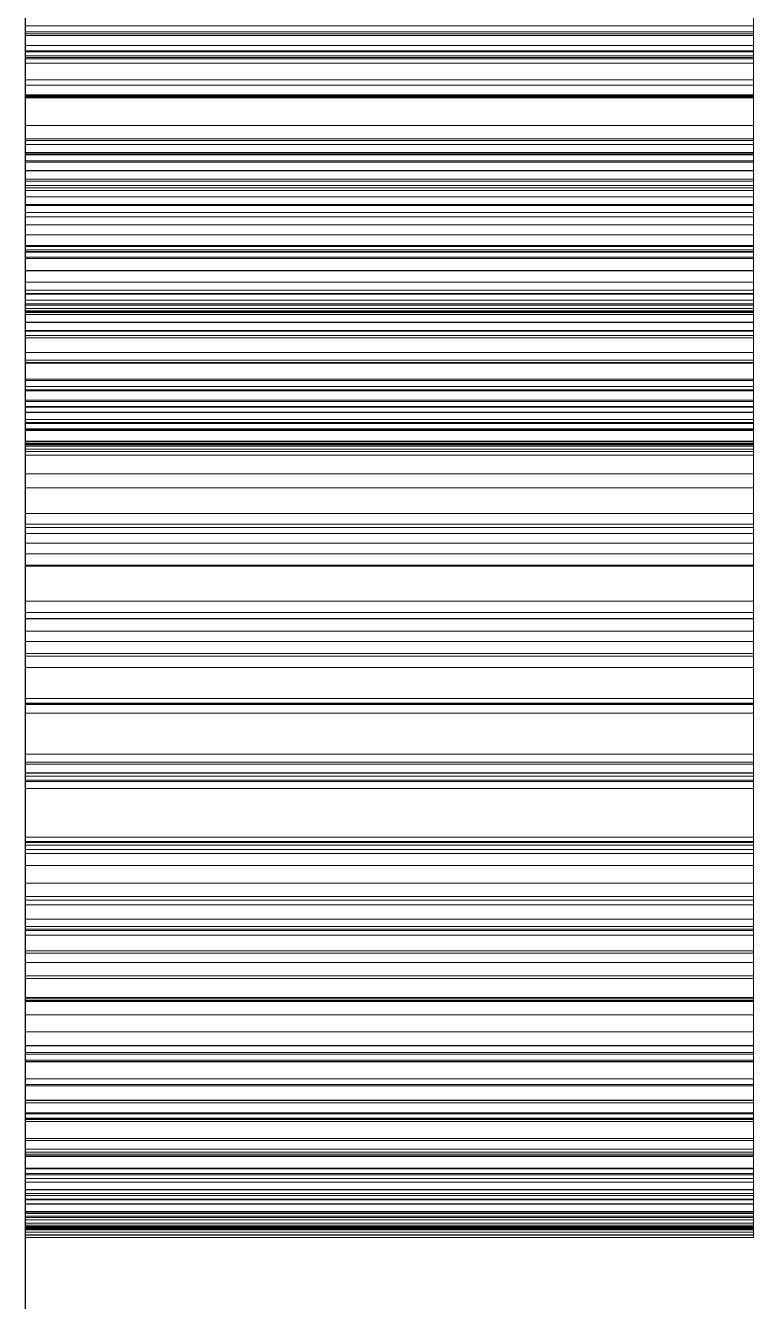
# Paper-space layout '01_三视图' of a CAD drawing. Header units: millimetres. Extents: x 8 to 451, y 8 to 289.
# Drawn here: x 18 to 18.6, y 183.647 to 184.7 of the extents above; entities that cross this region are included whole.
import ezdxf

# ---------------------------------------------------------------- set-up
doc = ezdxf.new("R2010")
doc.units = ezdxf.units.MM
doc.linetypes.add('WP_HIDDEN', pattern=[2.3, 1.5, -0.8])
doc.layers.add('HIDDEN', color=7, linetype='WP_HIDDEN', lineweight=13)
doc.layers.add('VISIBLE', color=7, linetype='CONTINUOUS', lineweight=25)

psp = doc.layouts.new('01_三视图')

# ---------------------------------------------------------------- linework, layer by layer
at = {"layer": 'HIDDEN'}
for points in [[(18, 190.1912), (18, 183.8131)], [(18.6, 190.1912), (18.6, 183.8131)], [(18, 188.6728), (18, 183.8131)], [(18.6, 183.8131), (18.6, 188.6728)], [(18, 186.4061), (18, 183.8131)], [(18.6, 183.8131), (18.6, 186.4061)], [(18, 184.6994), (18, 184.8263)], [(18, 184.8214), (18, 184.6735)], [(18.6, 184.8263), (18.6, 184.6994)], [(18.6, 184.6735), (18.6, 184.8214)], [(18, 184.6782), (18, 184.7844)], [(18, 184.7784), (18, 184.6722)], [(18.6, 184.7844), (18.6, 184.6782)], [(18.6, 184.6722), (18.6, 184.7784)], [(18, 184.6947), (18, 184.7746)], [(18, 184.6747), (18, 184.7746)], [(18, 184.7685), (18, 184.655)], [(18.6, 184.7746), (18.6, 184.6947)], [(18.6, 184.7746), (18.6, 184.6747)], [(18.6, 184.655), (18.6, 184.7685)], [(18, 184.6788), (18, 184.7583)], [(18.6, 184.7583), (18.6, 184.6788)], [(18, 184.7522), (18, 184.6687)], [(18, 184.6929), (18, 184.748)], [(18, 184.7463), (18, 184.6915)], [(18.6, 184.6687), (18.6, 184.7522)], [(18.6, 184.748), (18.6, 184.6929)], [(18.6, 184.6915), (18.6, 184.7463)], [(18, 184.6414), (18, 184.7311)], [(18, 184.7309), (18, 184.6506)], [(18, 184.6834), (18, 184.7276)], [(18.6, 184.7311), (18.6, 184.6414)], [(18.6, 184.6506), (18.6, 184.7309)], [(18.6, 184.7276), (18.6, 184.6834)], [(18, 184.7236), (18, 184.6402)], [(18, 184.7212), (18, 184.6419)], [(18, 184.5931), (18, 184.7159)], [(18.6, 184.6402), (18.6, 184.7236)], [(18.6, 184.6419), (18.6, 184.7212)], [(18.6, 184.7159), (18.6, 184.5931)], [(18, 184.6998), (18, 184.6506)], [(18, 184.5803), (18, 184.6994)], [(18, 184.6994), (18.6, 184.6994)], [(18, 184.6172), (18, 184.6947)], [(18, 184.6947), (18.6, 184.6947)], [(18.6, 184.6506), (18.6, 184.6998)], [(18.6, 184.6994), (18.6, 184.5803)], [(18.6, 184.6947), (18.6, 184.6172)], [(18, 184.6929), (18.6, 184.6929)], [(18, 184.6419), (18, 184.6929)], [(18, 184.6915), (18, 184.6407)], [(18, 184.6915), (18.6, 184.6915)], [(18, 184.6425), (18, 184.6834)], [(18, 184.6834), (18.6, 184.6834)], [(18.6, 184.6929), (18.6, 184.6419)], [(18.6, 184.6407), (18.6, 184.6915)], [(18.6, 184.6834), (18.6, 184.6425)], [(18, 184.6017), (18, 184.6788)], [(18, 184.6788), (18.6, 184.6788)], [(18, 184.5715), (18, 184.6782)], [(18, 184.6782), (18.6, 184.6782)], [(18, 184.5881), (18, 184.6747)], [(18, 184.6747), (18.6, 184.6747)], [(18, 184.6735), (18, 184.5353)], [(18, 184.6735), (18.6, 184.6735)], [(18.6, 184.6788), (18.6, 184.6017)], [(18.6, 184.6782), (18.6, 184.5715)], [(18.6, 184.6747), (18.6, 184.5881)], [(18.6, 184.5353), (18.6, 184.6735)], [(18, 184.6722), (18, 184.5658)], [(18, 184.6722), (18.6, 184.6722)], [(18, 184.6687), (18, 184.5871)], [(18, 184.6687), (18.6, 184.6687)], [(18.6, 184.5658), (18.6, 184.6722)], [(18.6, 184.5871), (18.6, 184.6687)], [(18, 184.655), (18, 184.5455)], [(18, 184.655), (18.6, 184.655)], [(18.6, 184.5455), (18.6, 184.655)], [(18, 184.6506), (18, 184.5798)], [(18, 184.6506), (18, 184.6063)], [(18, 184.6506), (18.6, 184.6506)], [(18, 184.6049), (18, 184.6425)], [(18, 184.6425), (18.6, 184.6425)], [(18, 184.6419), (18, 184.5731)], [(18, 184.6419), (18.6, 184.6419)], [(18, 184.595), (18, 184.6419)], [(18, 184.5636), (18, 184.6414)], [(18, 184.6414), (18.6, 184.6414)], [(18, 184.6407), (18, 184.594)], [(18, 184.6407), (18.6, 184.6407)], [(18.6, 184.5798), (18.6, 184.6506)], [(18.6, 184.6063), (18.6, 184.6506)], [(18.6, 184.6425), (18.6, 184.6049)], [(18.6, 184.5731), (18.6, 184.6419)], [(18.6, 184.6419), (18.6, 184.595)], [(18.6, 184.6414), (18.6, 184.5636)], [(18.6, 184.594), (18.6, 184.6407)], [(18, 184.6402), (18, 184.5585)], [(18, 184.6402), (18.6, 184.6402)], [(18.6, 184.5585), (18.6, 184.6402)], [(18, 184.5419), (18, 184.6172)], [(18, 184.6172), (18.6, 184.6172)], [(18.6, 184.6172), (18.6, 184.5419)], [(18, 184.6063), (18, 184.5678)], [(18, 184.6063), (18.6, 184.6063)], [(18, 184.5713), (18, 184.6049)], [(18, 184.6049), (18.6, 184.6049)], [(18, 184.5272), (18, 184.6017)], [(18, 184.6017), (18.6, 184.6017)], [(18.6, 184.5678), (18.6, 184.6063)], [(18.6, 184.6049), (18.6, 184.5713)], [(18.6, 184.6017), (18.6, 184.5272)], [(18, 184.595), (18.6, 184.595)], [(18, 184.5522), (18, 184.595)], [(18, 184.594), (18, 184.5513)], [(18, 184.594), (18.6, 184.594)], [(18, 184.4784), (18, 184.5931)], [(18, 184.5931), (18.6, 184.5931)], [(18, 184.5148), (18, 184.5881)], [(18, 184.5881), (18.6, 184.5881)], [(18.6, 184.595), (18.6, 184.5522)], [(18.6, 184.5513), (18.6, 184.594)], [(18.6, 184.5931), (18.6, 184.4784)], [(18.6, 184.5881), (18.6, 184.5148)], [(18, 184.5871), (18, 184.5076)], [(18, 184.5871), (18.6, 184.5871)], [(18, 184.4691), (18, 184.5803)], [(18, 184.5803), (18.6, 184.5803)], [(18, 184.5798), (18, 184.5183)], [(18, 184.5798), (18.6, 184.5798)], [(18.6, 184.5076), (18.6, 184.5871)], [(18.6, 184.5803), (18.6, 184.4691)], [(18.6, 184.5183), (18.6, 184.5798)], [(18, 184.5731), (18, 184.5134)], [(18, 184.5731), (18.6, 184.5731)], [(18, 184.4644), (18, 184.5715)], [(18, 184.5715), (18.6, 184.5715)], [(18, 184.5421), (18, 184.5713)], [(18, 184.5713), (18.6, 184.5713)], [(18, 184.5678), (18, 184.5353)], [(18, 184.5678), (18.6, 184.5678)], [(18.6, 184.5134), (18.6, 184.5731)], [(18.6, 184.5715), (18.6, 184.4644)], [(18.6, 184.5713), (18.6, 184.5421)], [(18.6, 184.5353), (18.6, 184.5678)], [(18, 184.5658), (18, 183.8131)], [(18, 184.5658), (18.6, 184.5658)], [(18, 184.4978), (18, 184.5636)], [(18, 184.5636), (18.6, 184.5636)], [(18, 184.5585), (18, 184.4788)], [(18, 184.5585), (18.6, 184.5585)], [(18.6, 183.8131), (18.6, 184.5658)], [(18.6, 184.5636), (18.6, 184.4978)], [(18.6, 184.4788), (18.6, 184.5585)], [(18, 184.5522), (18.6, 184.5522)], [(18, 184.5134), (18, 184.5522)], [(18, 184.5513), (18, 184.5128)], [(18, 184.5513), (18.6, 184.5513)], [(18.6, 184.5522), (18.6, 184.5134)], [(18.6, 184.5128), (18.6, 184.5513)], [(18, 184.5455), (18, 184.4423)], [(18, 184.5455), (18.6, 184.5455)], [(18, 184.5175), (18, 184.5421)], [(18, 184.5421), (18.6, 184.5421)], [(18, 184.469), (18, 184.5419)], [(18, 184.5419), (18.6, 184.5419)], [(18.6, 184.4423), (18.6, 184.5455)], [(18.6, 184.5421), (18.6, 184.5175)], [(18.6, 184.5419), (18.6, 184.469)], [(18, 184.5353), (18, 184.407)], [(18, 184.5353), (18, 184.5087)], [(18, 184.5353), (18.6, 184.5353)], [(18, 184.5353), (18.6, 184.5353)], [(18, 184.4551), (18, 184.5272)], [(18, 184.5272), (18.6, 184.5272)], [(18.6, 184.407), (18.6, 184.5353)], [(18.6, 184.5087), (18.6, 184.5353)], [(18.6, 184.5272), (18.6, 184.4551)], [(18, 184.5183), (18, 184.4664)], [(18, 184.5183), (18.6, 184.5183)], [(18, 184.4973), (18, 184.5175)], [(18, 184.5175), (18.6, 184.5175)], [(18, 184.4548), (18, 184.5148)], [(18, 184.5148), (18.6, 184.5148)], [(18.6, 184.4664), (18.6, 184.5183)], [(18.6, 184.5175), (18.6, 184.4973)], [(18.6, 184.5148), (18.6, 184.4548)], [(18, 184.5134), (18, 184.463)], [(18, 184.5134), (18.6, 184.5134)], [(18, 184.4788), (18, 184.5134)], [(18, 184.5128), (18, 184.4782)], [(18, 184.5128), (18.6, 184.5128)], [(18, 184.5087), (18, 184.488)], [(18, 184.5087), (18.6, 184.5087)], [(18, 184.5076), (18, 184.43)], [(18, 184.5076), (18.6, 184.5076)], [(18.6, 184.463), (18.6, 184.5134)], [(18.6, 184.5134), (18.6, 184.4788)], [(18.6, 184.4782), (18.6, 184.5128)], [(18.6, 184.488), (18.6, 184.5087)], [(18.6, 184.43), (18.6, 184.5076)], [(18, 184.444), (18, 184.4978)], [(18, 184.4978), (18.6, 184.4978)], [(18, 184.4816), (18, 184.4973)], [(18, 184.4973), (18.6, 184.4973)], [(18.6, 184.4978), (18.6, 184.444)], [(18.6, 184.4973), (18.6, 184.4816)], [(18, 184.488), (18, 184.4732)], [(18, 184.488), (18.6, 184.488)], [(18.6, 184.4732), (18.6, 184.488)], [(18, 184.4703), (18, 184.4816)], [(18, 184.4816), (18.6, 184.4816)], [(18, 184.4788), (18, 184.385)], [(18, 184.4788), (18.6, 184.4788)], [(18, 184.4482), (18, 184.4788)], [(18, 184.3715), (18, 184.4784)], [(18, 184.4784), (18.6, 184.4784)], [(18, 184.4782), (18, 184.4478)], [(18, 184.4782), (18.6, 184.4782)], [(18, 184.4732), (18, 184.4643)], [(18, 184.4732), (18.6, 184.4732)], [(18.6, 184.4816), (18.6, 184.4703)], [(18.6, 184.385), (18.6, 184.4788)], [(18.6, 184.4788), (18.6, 184.4482)], [(18.6, 184.4784), (18.6, 184.3715)], [(18.6, 184.4478), (18.6, 184.4782)], [(18.6, 184.4643), (18.6, 184.4732)], [(18, 184.4636), (18, 184.4703)], [(18, 184.4703), (18.6, 184.4703)], [(18, 184.3657), (18, 184.4691)], [(18, 184.4691), (18.6, 184.4691)], [(18, 184.3984), (18, 184.469)], [(18, 184.469), (18.6, 184.469)], [(18, 184.4664), (18, 184.4238)], [(18, 184.4664), (18.6, 184.4664)], [(18, 184.357), (18, 184.4644)], [(18, 184.4644), (18.6, 184.4644)], [(18, 184.4643), (18, 184.4614)], [(18, 184.4643), (18.6, 184.4643)], [(18, 184.4614), (18, 184.4636)], [(18, 184.4636), (18.6, 184.4636)], [(18, 184.463), (18, 184.4217)], [(18, 184.463), (18.6, 184.463)], [(18.6, 184.4703), (18.6, 184.4636)], [(18.6, 184.4691), (18.6, 184.3657)], [(18.6, 184.469), (18.6, 184.3984)], [(18.6, 184.4238), (18.6, 184.4664)], [(18.6, 184.4644), (18.6, 184.357)], [(18.6, 184.4614), (18.6, 184.4643)], [(18.6, 184.4636), (18.6, 184.4614)], [(18.6, 184.4217), (18.6, 184.463)], [(18, 184.4614), (18.6, 184.4614)], [(18, 184.3855), (18, 184.4551)], [(18, 184.4551), (18.6, 184.4551)], [(18, 184.4082), (18, 184.4548)], [(18, 184.4548), (18.6, 184.4548)], [(18.6, 184.4551), (18.6, 184.3855)], [(18.6, 184.4548), (18.6, 184.4082)], [(18, 184.4482), (18.6, 184.4482)], [(18, 184.4217), (18, 184.4482)], [(18, 184.4478), (18, 184.4214)], [(18, 184.4478), (18.6, 184.4478)], [(18, 184.4021), (18, 184.444)], [(18, 184.444), (18.6, 184.444)], [(18, 184.4423), (18, 184.3454)], [(18, 184.4423), (18.6, 184.4423)], [(18.6, 184.4482), (18.6, 184.4217)], [(18.6, 184.4214), (18.6, 184.4478)], [(18.6, 184.444), (18.6, 184.4021)], [(18.6, 184.3454), (18.6, 184.4423)], [(18, 184.43), (18, 184.3544)], [(18, 184.43), (18.6, 184.43)], [(18, 184.4238), (18, 184.3908)], [(18, 184.4238), (18.6, 184.4238)], [(18, 184.4217), (18, 184.3896)], [(18, 184.4217), (18.6, 184.4217)], [(18, 184.3992), (18, 184.4217)], [(18, 184.4214), (18, 184.399)], [(18, 184.4214), (18.6, 184.4214)], [(18.6, 184.3544), (18.6, 184.43)], [(18.6, 184.3908), (18.6, 184.4238)], [(18.6, 184.3896), (18.6, 184.4217)], [(18.6, 184.4217), (18.6, 184.3992)], [(18.6, 184.399), (18.6, 184.4214)], [(18, 184.3749), (18, 184.4082)], [(18, 184.4082), (18.6, 184.4082)], [(18, 184.407), (18, 184.2884)], [(18, 184.407), (18.6, 184.407)], [(18, 184.3722), (18, 184.4021)], [(18, 184.4021), (18.6, 184.4021)], [(18, 184.3992), (18.6, 184.3992)], [(18, 184.3809), (18, 184.3992)], [(18, 184.399), (18, 184.3807)], [(18, 184.399), (18.6, 184.399)], [(18.6, 184.4082), (18.6, 184.3749)], [(18.6, 184.2884), (18.6, 184.407)], [(18.6, 184.4021), (18.6, 184.3722)], [(18.6, 184.3992), (18.6, 184.3809)], [(18.6, 184.3807), (18.6, 184.399)], [(18, 184.33), (18, 184.3984)], [(18, 184.3984), (18.6, 184.3984)], [(18, 184.3908), (18, 184.3672)], [(18, 184.3908), (18.6, 184.3908)], [(18, 184.3896), (18, 184.3666)], [(18, 184.3896), (18.6, 184.3896)], [(18.6, 184.3984), (18.6, 184.33)], [(18.6, 184.3672), (18.6, 184.3908)], [(18.6, 184.3666), (18.6, 184.3896)], [(18, 184.3184), (18, 184.3855)], [(18, 184.3855), (18.6, 184.3855)], [(18, 184.385), (18, 184.2973)], [(18, 184.385), (18.6, 184.385)], [(18, 184.3809), (18.6, 184.3809)], [(18, 184.3666), (18, 184.3809)], [(18, 184.3807), (18, 184.3665)], [(18, 184.3807), (18.6, 184.3807)], [(18.6, 184.3855), (18.6, 184.3184)], [(18.6, 184.2973), (18.6, 184.385)], [(18.6, 184.3809), (18.6, 184.3666)], [(18.6, 184.3665), (18.6, 184.3807)], [(18, 184.3549), (18, 184.3749)], [(18, 184.3749), (18.6, 184.3749)], [(18, 184.3542), (18, 184.3722)], [(18, 184.3722), (18.6, 184.3722)], [(18, 184.2727), (18, 184.3715)], [(18, 184.3715), (18.6, 184.3715)], [(18, 184.3672), (18, 184.353)], [(18, 184.3672), (18.6, 184.3672)], [(18.6, 184.3749), (18.6, 184.3549)], [(18.6, 184.3722), (18.6, 184.3542)], [(18.6, 184.3715), (18.6, 184.2727)], [(18.6, 184.353), (18.6, 184.3672)], [(18, 184.3666), (18, 184.3528)], [(18, 184.3666), (18.6, 184.3666)], [(18, 184.3564), (18, 184.3666)], [(18, 184.3665), (18, 184.3564)], [(18, 184.3665), (18.6, 184.3665)], [(18, 184.2856), (18, 184.3657)], [(18, 184.3657), (18.6, 184.3657)], [(18, 184.2251), (18, 184.357)], [(18, 184.357), (18.6, 184.357)], [(18.6, 184.3528), (18.6, 184.3666)], [(18.6, 184.3666), (18.6, 184.3564)], [(18.6, 184.3564), (18.6, 184.3665)], [(18.6, 184.3657), (18.6, 184.2856)], [(18.6, 184.357), (18.6, 184.2251)], [(18, 184.3564), (18.6, 184.3564)], [(18, 184.3503), (18, 184.3564)], [(18, 184.3564), (18, 184.3503)], [(18, 184.3564), (18.6, 184.3564)], [(18, 184.3483), (18, 184.3549)], [(18, 184.3549), (18.6, 184.3549)], [(18, 184.3544), (18, 184.2808)], [(18, 184.3544), (18.6, 184.3544)], [(18, 184.3483), (18, 184.3542)], [(18, 184.3542), (18.6, 184.3542)], [(18, 184.353), (18, 184.3483)], [(18, 184.353), (18.6, 184.353)], [(18, 184.3528), (18, 184.3483)], [(18, 184.3528), (18.6, 184.3528)], [(18, 184.3503), (18.6, 184.3503)], [(18, 184.3483), (18, 184.3503)], [(18, 184.3503), (18, 184.3483)], [(18, 184.3503), (18.6, 184.3503)], [(18, 184.3483), (18.6, 184.3483)], [(18.6, 184.3564), (18.6, 184.3503)], [(18.6, 184.3503), (18.6, 184.3564)], [(18.6, 184.3549), (18.6, 184.3483)], [(18.6, 184.2808), (18.6, 184.3544)], [(18.6, 184.3542), (18.6, 184.3483)], [(18.6, 184.3483), (18.6, 184.353)], [(18.6, 184.3483), (18.6, 184.3528)], [(18.6, 184.3503), (18.6, 184.3483)], [(18.6, 184.3483), (18.6, 184.3503)], [(18, 184.3454), (18, 184.2547)], [(18, 184.3454), (18.6, 184.3454)], [(18.6, 184.2547), (18.6, 184.3454)], [(18, 184.264), (18, 184.33)], [(18, 184.33), (18.6, 184.33)], [(18.6, 184.33), (18.6, 184.264)], [(18, 184.2538), (18, 184.3184)], [(18, 184.3184), (18.6, 184.3184)], [(18.6, 184.3184), (18.6, 184.2538)], [(18, 184.2973), (18, 184.2156)], [(18, 184.2973), (18.6, 184.2973)], [(18.6, 184.2156), (18.6, 184.2973)], [(18, 184.2884), (18, 184.1797)], [(18, 184.2884), (18.6, 184.2884)], [(18, 184.2107), (18, 184.2856)], [(18, 184.2856), (18.6, 184.2856)], [(18.6, 184.1797), (18.6, 184.2884)], [(18.6, 184.2856), (18.6, 184.2107)], [(18, 184.2808), (18, 184.2105)], [(18, 184.2808), (18.6, 184.2808)], [(18, 184.1817), (18, 184.2727)], [(18, 184.2727), (18.6, 184.2727)], [(18.6, 184.2105), (18.6, 184.2808)], [(18.6, 184.2727), (18.6, 184.1817)], [(18, 184.2003), (18, 184.264)], [(18, 184.264), (18.6, 184.264)], [(18.6, 184.264), (18.6, 184.2003)], [(18, 184.2547), (18, 184.1703)], [(18, 184.2547), (18.6, 184.2547)], [(18, 184.1916), (18, 184.2538)], [(18, 184.2538), (18.6, 184.2538)], [(18.6, 184.1703), (18.6, 184.2547)], [(18.6, 184.2538), (18.6, 184.1916)], [(18, 184.0905), (18, 184.2251)], [(18, 184.2251), (18.6, 184.2251)], [(18.6, 184.2251), (18.6, 184.0905)], [(18, 184.2156), (18, 184.14)], [(18, 184.2156), (18.6, 184.2156)], [(18, 184.1409), (18, 184.2107)], [(18, 184.2107), (18.6, 184.2107)], [(18, 184.2105), (18, 184.1447)], [(18, 184.2105), (18.6, 184.2105)], [(18.6, 184.14), (18.6, 184.2156)], [(18.6, 184.2107), (18.6, 184.1409)], [(18.6, 184.1447), (18.6, 184.2105)], [(18, 184.1397), (18, 184.2003)], [(18, 184.2003), (18.6, 184.2003)], [(18.6, 184.2003), (18.6, 184.1397)], [(18, 184.1326), (18, 184.1916)], [(18, 184.1916), (18.6, 184.1916)], [(18.6, 184.1916), (18.6, 184.1326)], [(18, 184.0988), (18, 184.1817)], [(18, 184.1817), (18.6, 184.1817)], [(18, 184.1797), (18, 184.0807)], [(18, 184.1797), (18.6, 184.1797)], [(18.6, 184.1817), (18.6, 184.0988)], [(18.6, 184.0807), (18.6, 184.1797)], [(18, 184.1703), (18, 184.0921)], [(18, 184.1703), (18.6, 184.1703)], [(18.6, 184.0921), (18.6, 184.1703)], [(18, 184.1447), (18, 184.0834)], [(18, 184.1447), (18.6, 184.1447)], [(18, 184.0763), (18, 184.1409)], [(18, 184.1409), (18.6, 184.1409)], [(18, 184.14), (18, 184.0704)], [(18, 184.14), (18.6, 184.14)], [(18, 184.0831), (18, 184.1397)], [(18, 184.1397), (18.6, 184.1397)], [(18.6, 184.0834), (18.6, 184.1447)], [(18.6, 184.1409), (18.6, 184.0763)], [(18.6, 184.0704), (18.6, 184.14)], [(18.6, 184.1397), (18.6, 184.0831)], [(18, 184.0774), (18, 184.1326)], [(18, 184.1326), (18.6, 184.1326)], [(18.6, 184.1326), (18.6, 184.0774)], [(18, 184.0238), (18, 184.0988)], [(18, 184.0988), (18.6, 184.0988)], [(18.6, 184.0988), (18.6, 184.0238)], [(18, 184.0921), (18, 184.0202)], [(18, 184.0921), (18.6, 184.0921)], [(18, 183.9532), (18, 184.0905)], [(18, 184.0905), (18.6, 184.0905)], [(18, 184.0834), (18, 184.0267)], [(18, 184.0834), (18.6, 184.0834)], [(18, 184.0303), (18, 184.0831)], [(18, 184.0831), (18.6, 184.0831)], [(18.6, 184.0202), (18.6, 184.0921)], [(18.6, 184.0905), (18.6, 183.9532)], [(18.6, 184.0267), (18.6, 184.0834)], [(18.6, 184.0831), (18.6, 184.0303)], [(18, 184.0807), (18, 183.9925)], [(18, 184.0807), (18.6, 184.0807)], [(18, 184.026), (18, 184.0774)], [(18, 184.0774), (18.6, 184.0774)], [(18, 184.0169), (18, 184.0763)], [(18, 184.0763), (18.6, 184.0763)], [(18.6, 183.9925), (18.6, 184.0807)], [(18.6, 184.0774), (18.6, 184.026)], [(18.6, 184.0763), (18.6, 184.0169)], [(18, 184.0704), (18, 184.0069)], [(18, 184.0704), (18.6, 184.0704)], [(18.6, 184.0069), (18.6, 184.0704)], [(18, 183.9814), (18, 184.0303)], [(18, 184.0303), (18.6, 184.0303)], [(18.6, 184.0303), (18.6, 183.9814)], [(18, 184.0267), (18, 183.9745)], [(18, 184.0267), (18.6, 184.0267)], [(18, 183.9784), (18, 184.026)], [(18, 184.026), (18.6, 184.026)], [(18, 183.9567), (18, 184.0238)], [(18, 184.0238), (18.6, 184.0238)], [(18, 184.0202), (18, 183.9545)], [(18, 184.0202), (18.6, 184.0202)], [(18.6, 183.9745), (18.6, 184.0267)], [(18.6, 184.026), (18.6, 183.9784)], [(18.6, 184.0238), (18.6, 183.9567)], [(18.6, 183.9545), (18.6, 184.0202)], [(18, 183.9627), (18, 184.0169)], [(18, 184.0169), (18.6, 184.0169)], [(18.6, 184.0169), (18.6, 183.9627)], [(18, 184.0069), (18, 183.9494)], [(18, 184.0069), (18.6, 184.0069)], [(18.6, 183.9494), (18.6, 184.0069)], [(18, 183.9925), (18, 183.916)], [(18, 183.9925), (18.6, 183.9925)], [(18.6, 183.916), (18.6, 183.9925)], [(18, 183.9365), (18, 183.9814)], [(18, 183.9814), (18.6, 183.9814)], [(18, 183.9347), (18, 183.9784)], [(18, 183.9784), (18.6, 183.9784)], [(18.6, 183.9814), (18.6, 183.9365)], [(18.6, 183.9784), (18.6, 183.9347)], [(18, 183.9745), (18, 183.9269)], [(18, 183.9745), (18.6, 183.9745)], [(18.6, 183.9269), (18.6, 183.9745)], [(18, 183.9136), (18, 183.9627)], [(18, 183.9627), (18.6, 183.9627)], [(18, 183.8975), (18, 183.9567)], [(18, 183.9567), (18.6, 183.9567)], [(18.6, 183.9627), (18.6, 183.9136)], [(18.6, 183.9567), (18.6, 183.8975)], [(18, 183.9545), (18, 183.8959)], [(18, 183.9545), (18.6, 183.9545)], [(18, 183.8131), (18, 183.9532)], [(18, 183.9532), (18.6, 183.9532)], [(18, 183.9494), (18, 183.898)], [(18, 183.9494), (18.6, 183.9494)], [(18.6, 183.8959), (18.6, 183.9545)], [(18.6, 183.9532), (18.6, 183.8131)], [(18.6, 183.898), (18.6, 183.9494)], [(18, 183.8954), (18, 183.9365)], [(18, 183.9365), (18.6, 183.9365)], [(18.6, 183.9365), (18.6, 183.8954)], [(18, 183.8947), (18, 183.9347)], [(18, 183.9347), (18.6, 183.9347)], [(18, 183.9269), (18, 183.8838)], [(18, 183.9269), (18.6, 183.9269)], [(18.6, 183.9347), (18.6, 183.8947)], [(18.6, 183.8838), (18.6, 183.9269)], [(18, 183.916), (18, 183.8514)], [(18, 183.916), (18.6, 183.916)], [(18.6, 183.8514), (18.6, 183.916)], [(18, 183.8697), (18, 183.9136)], [(18, 183.9136), (18.6, 183.9136)], [(18.6, 183.9136), (18.6, 183.8697)], [(18, 183.898), (18, 183.8526)], [(18, 183.898), (18.6, 183.898)], [(18, 183.8463), (18, 183.8975)], [(18, 183.8975), (18.6, 183.8975)], [(18, 183.8959), (18, 183.8451)], [(18, 183.8959), (18.6, 183.8959)], [(18, 183.8583), (18, 183.8954)], [(18, 183.8954), (18.6, 183.8954)], [(18, 183.8585), (18, 183.8947)], [(18, 183.8947), (18.6, 183.8947)], [(18.6, 183.8526), (18.6, 183.898)], [(18.6, 183.8975), (18.6, 183.8463)], [(18.6, 183.8451), (18.6, 183.8959)], [(18.6, 183.8954), (18.6, 183.8583)], [(18.6, 183.8947), (18.6, 183.8585)], [(18, 183.8838), (18, 183.8452)], [(18, 183.8838), (18.6, 183.8838)], [(18.6, 183.8452), (18.6, 183.8838)], [(18, 183.8309), (18, 183.8697)], [(18, 183.8697), (18.6, 183.8697)], [(18.6, 183.8697), (18.6, 183.8309)], [(18, 183.8262), (18, 183.8585)], [(18, 183.8585), (18.6, 183.8585)], [(18, 183.8251), (18, 183.8583)], [(18, 183.8583), (18.6, 183.8583)], [(18, 183.8526), (18, 183.8133)], [(18, 183.8526), (18.6, 183.8526)], [(18.6, 183.8585), (18.6, 183.8262)], [(18.6, 183.8583), (18.6, 183.8251)], [(18.6, 183.8133), (18.6, 183.8526)], [(18, 183.8514), (18, 183.7984)], [(18, 183.8514), (18.6, 183.8514)], [(18, 183.8029), (18, 183.8463)], [(18, 183.8463), (18.6, 183.8463)], [(18, 183.8452), (18, 183.8112)], [(18, 183.8452), (18.6, 183.8452)], [(18, 183.8451), (18, 183.8021)], [(18, 183.8451), (18.6, 183.8451)], [(18.6, 183.7984), (18.6, 183.8514)], [(18.6, 183.8463), (18.6, 183.8029)], [(18.6, 183.8112), (18.6, 183.8452)], [(18.6, 183.8021), (18.6, 183.8451)], [(18, 183.7973), (18, 183.8309)], [(18, 183.8309), (18.6, 183.8309)], [(18.6, 183.8309), (18.6, 183.7973)], [(18, 183.7976), (18, 183.8262)], [(18, 183.8262), (18.6, 183.8262)], [(18, 183.7958), (18, 183.8251)], [(18, 183.8251), (18.6, 183.8251)], [(18.6, 183.8262), (18.6, 183.7976)], [(18.6, 183.8251), (18.6, 183.7958)], [(18, 183.8133), (18, 183.78)], [(18, 183.8133), (18.6, 183.8133)], [(18, 183.8131), (18.6, 183.8131)], [(18, 183.8112), (18, 183.7817)], [(18, 183.8112), (18.6, 183.8112)], [(18.6, 183.78), (18.6, 183.8133)], [(18.6, 183.7817), (18.6, 183.8112)], [(18, 183.7674), (18, 183.8029)], [(18, 183.8029), (18.6, 183.8029)], [(18, 183.8021), (18, 183.7669)], [(18, 183.8021), (18.6, 183.8021)], [(18.6, 183.8029), (18.6, 183.7674)], [(18.6, 183.7669), (18.6, 183.8021)], [(18, 183.7984), (18, 183.7573)], [(18, 183.7984), (18.6, 183.7984)], [(18, 183.7729), (18, 183.7976)], [(18, 183.7976), (18.6, 183.7976)], [(18, 183.7689), (18, 183.7973)], [(18, 183.7973), (18.6, 183.7973)], [(18, 183.7704), (18, 183.7958)], [(18, 183.7958), (18.6, 183.7958)], [(18.6, 183.7573), (18.6, 183.7984)], [(18.6, 183.7976), (18.6, 183.7729)], [(18.6, 183.7973), (18.6, 183.7689)], [(18.6, 183.7958), (18.6, 183.7704)], [(18, 183.7817), (18, 183.7567)], [(18, 183.7817), (18.6, 183.7817)], [(18, 183.78), (18, 183.7528)], [(18, 183.78), (18.6, 183.78)], [(18.6, 183.7567), (18.6, 183.7817)], [(18.6, 183.7528), (18.6, 183.78)], [(18, 183.7519), (18, 183.7729)], [(18, 183.7729), (18.6, 183.7729)], [(18, 183.7489), (18, 183.7704)], [(18, 183.7704), (18.6, 183.7704)], [(18, 183.7457), (18, 183.7689)], [(18, 183.7689), (18.6, 183.7689)], [(18, 183.7398), (18, 183.7674)], [(18, 183.7674), (18.6, 183.7674)], [(18.6, 183.7729), (18.6, 183.7519)], [(18.6, 183.7704), (18.6, 183.7489)], [(18.6, 183.7689), (18.6, 183.7457)], [(18.6, 183.7674), (18.6, 183.7398)], [(18, 183.7669), (18, 183.7395)], [(18, 183.7669), (18.6, 183.7669)], [(18, 183.7573), (18, 183.7279)], [(18, 183.7573), (18.6, 183.7573)], [(18, 183.7567), (18, 183.7363)], [(18, 183.7567), (18.6, 183.7567)], [(18.6, 183.7395), (18.6, 183.7669)], [(18.6, 183.7279), (18.6, 183.7573)], [(18.6, 183.7363), (18.6, 183.7567)], [(18, 183.7528), (18, 183.7316)], [(18, 183.7528), (18.6, 183.7528)], [(18, 183.7348), (18, 183.7519)], [(18, 183.7519), (18.6, 183.7519)], [(18, 183.7313), (18, 183.7489)], [(18, 183.7489), (18.6, 183.7489)], [(18.6, 183.7316), (18.6, 183.7528)], [(18.6, 183.7519), (18.6, 183.7348)], [(18.6, 183.7489), (18.6, 183.7313)], [(18, 183.7276), (18, 183.7457)], [(18, 183.7457), (18.6, 183.7457)], [(18, 183.7201), (18, 183.7398)], [(18, 183.7398), (18.6, 183.7398)], [(18, 183.7395), (18, 183.72)], [(18, 183.7395), (18.6, 183.7395)], [(18, 183.7363), (18, 183.7204)], [(18, 183.7363), (18.6, 183.7363)], [(18.6, 183.7457), (18.6, 183.7276)], [(18.6, 183.7398), (18.6, 183.7201)], [(18.6, 183.72), (18.6, 183.7395)], [(18.6, 183.7204), (18.6, 183.7363)], [(18, 183.7215), (18, 183.7348)], [(18, 183.7348), (18.6, 183.7348)], [(18, 183.7316), (18, 183.7165)], [(18, 183.7316), (18.6, 183.7316)], [(18, 183.7176), (18, 183.7313)], [(18, 183.7313), (18.6, 183.7313)], [(18, 183.7279), (18, 183.7102)], [(18, 183.7279), (18.6, 183.7279)], [(18, 183.7147), (18, 183.7276)], [(18, 183.7276), (18.6, 183.7276)], [(18.6, 183.7348), (18.6, 183.7215)], [(18.6, 183.7165), (18.6, 183.7316)], [(18.6, 183.7313), (18.6, 183.7176)], [(18.6, 183.7102), (18.6, 183.7279)], [(18.6, 183.7276), (18.6, 183.7147)], [(18, 183.712), (18, 183.7215)], [(18, 183.7215), (18.6, 183.7215)], [(18, 183.7204), (18, 183.7091)], [(18, 183.7204), (18.6, 183.7204)], [(18, 183.7083), (18, 183.7201)], [(18, 183.7201), (18.6, 183.7201)], [(18, 183.72), (18, 183.7083)], [(18, 183.72), (18.6, 183.72)], [(18, 183.7078), (18, 183.7176)], [(18, 183.7176), (18.6, 183.7176)], [(18, 183.7165), (18, 183.7074)], [(18, 183.7165), (18.6, 183.7165)], [(18, 183.7069), (18, 183.7147)], [(18, 183.7147), (18.6, 183.7147)], [(18.6, 183.7215), (18.6, 183.712)], [(18.6, 183.7091), (18.6, 183.7204)], [(18.6, 183.7201), (18.6, 183.7083)], [(18.6, 183.7083), (18.6, 183.72)], [(18.6, 183.7176), (18.6, 183.7078)], [(18.6, 183.7074), (18.6, 183.7165)], [(18.6, 183.7147), (18.6, 183.7069)], [(18, 183.7063), (18, 183.712)], [(18, 183.712), (18.6, 183.712)], [(18, 183.7102), (18, 183.7044)], [(18, 183.7102), (18.6, 183.7102)], [(18, 183.7091), (18, 183.7023)], [(18, 183.7091), (18.6, 183.7091)], [(18, 183.7044), (18, 183.7083)], [(18, 183.7083), (18, 183.7044)], [(18, 183.7083), (18.6, 183.7083)], [(18, 183.7083), (18.6, 183.7083)], [(18, 183.702), (18, 183.7078)], [(18, 183.7078), (18.6, 183.7078)], [(18, 183.7074), (18, 183.7044)], [(18, 183.7074), (18.6, 183.7074)], [(18, 183.7044), (18, 183.7069)], [(18, 183.7069), (18.6, 183.7069)], [(18, 183.7044), (18, 183.7063)], [(18, 183.7063), (18.6, 183.7063)], [(18, 183.7044), (18.6, 183.7044)], [(18.6, 183.712), (18.6, 183.7063)], [(18.6, 183.7044), (18.6, 183.7102)], [(18.6, 183.7023), (18.6, 183.7091)], [(18.6, 183.7044), (18.6, 183.7083)], [(18.6, 183.7083), (18.6, 183.7044)], [(18.6, 183.7078), (18.6, 183.702)], [(18.6, 183.7044), (18.6, 183.7074)], [(18.6, 183.7069), (18.6, 183.7044)], [(18.6, 183.7063), (18.6, 183.7044)], [(18, 183.7023), (18, 183.7)], [(18, 183.7023), (18.6, 183.7023)], [(18, 183.7), (18, 183.702)], [(18, 183.702), (18.6, 183.702)], [(18, 183.7), (18.6, 183.7)], [(18.6, 183.7), (18.6, 183.7023)], [(18.6, 183.702), (18.6, 183.7)]]:
    psp.add_lwpolyline(points, dxfattribs=at)
at = {"layer": 'VISIBLE'}
psp.add_lwpolyline([(18, 172), (18, 202)], dxfattribs=at)

doc.saveas('drawing.dxf')
